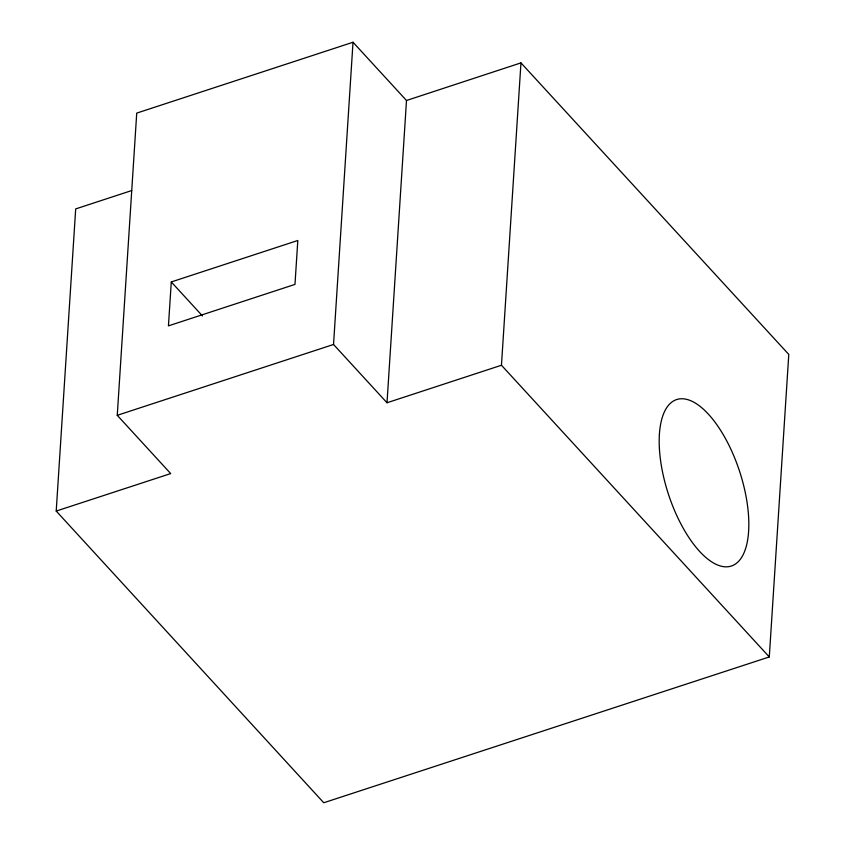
<?xml version="1.0" encoding="UTF-8"?>
<svg xmlns="http://www.w3.org/2000/svg" width="845" height="845" viewBox="0 0 845 845"><rect width="100%" height="100%" fill="white"/><g stroke="black" fill="none" stroke-linecap="round" stroke-linejoin="round"><path stroke-width="1.27" d="M56.214 511.056L170.701 473.591L117.254 415.317L136.732 113.103L353.02 42.25L406.498 100.492L520.964 62.879L788.786 354.435L769.288 656.945L323.751 802.75L56.214 511.056L75.691 208.916L131.693 190.558M171.281 281.945L168.44 325.864L294.979 284.406L297.81 240.487L171.281 281.945L202.451 315.935M769.288 656.945L501.465 365.251L387.01 402.759L333.532 344.475L353.02 42.25M387.01 402.759L406.498 100.492M501.465 365.251L520.964 62.879M117.254 415.317L333.532 344.475M659.406 434.214A87.616 37.37 71.8 0 0 722.443 566.467A87.616 37.37 71.8 0 0 730.112 447.618A87.616 37.37 71.8 0 0 659.406 434.214"/></g></svg>
